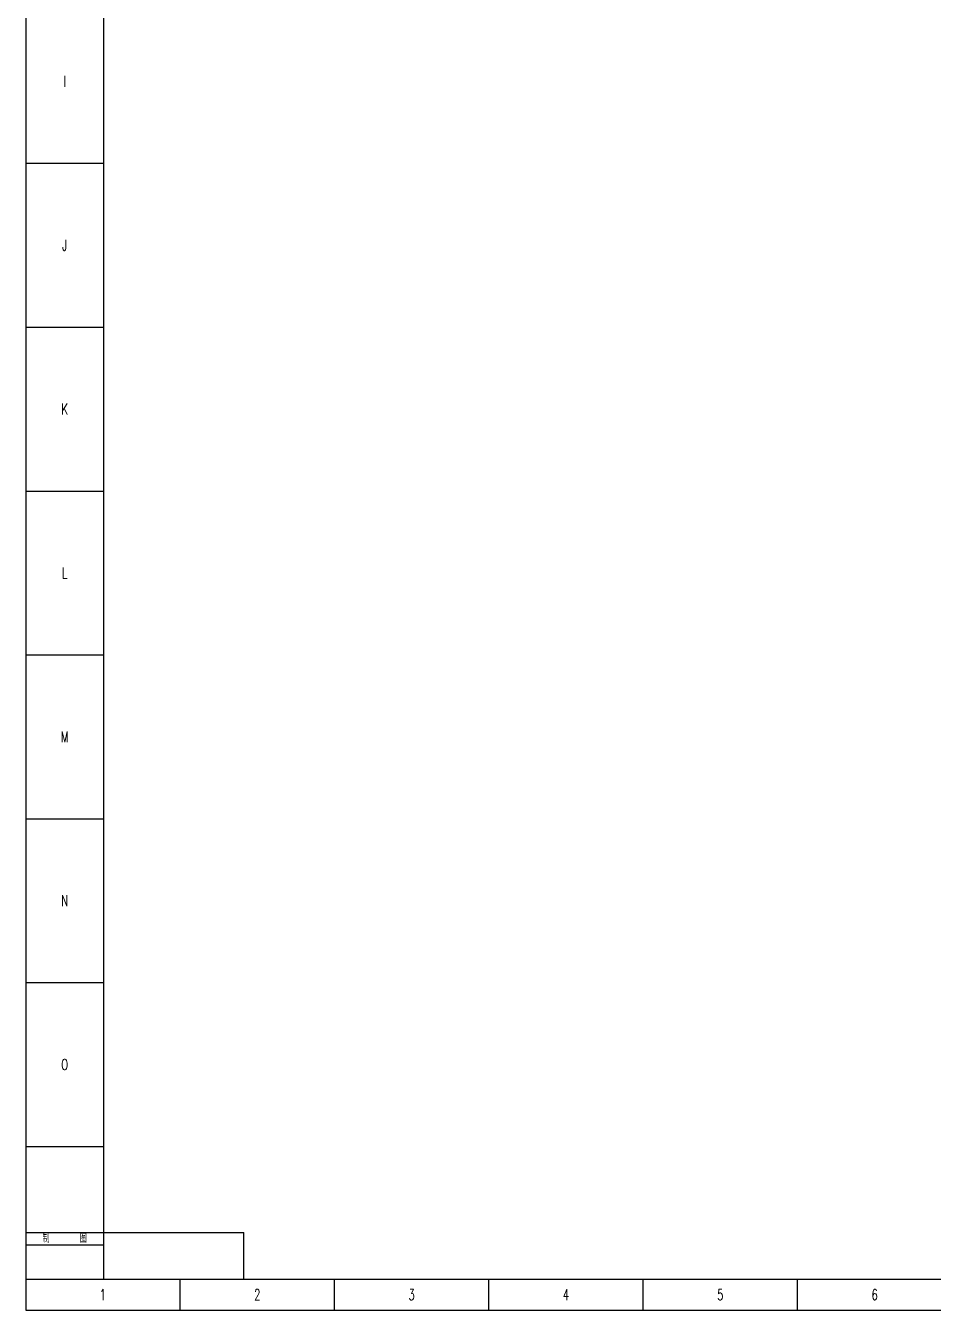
# Model space of a CAD drawing. Header units: millimetres. Extents: x 0 to 594, y 0 to 841.
# Drawn here: x 0 to 291.1, y 0 to 412.1 of the extents above; entities that cross this region are included whole.
import ezdxf
from ezdxf.enums import TextEntityAlignment as Align

# ---------------------------------------------------------------- set-up
doc = ezdxf.new("R2010")
doc.units = ezdxf.units.MM
doc.layers.add('PDM_Title', color=7, linetype='Continuous')
doc.styles.add('HZ', font='TXT.SHX', dxfattribs={"width": 0.667, "bigfont": 'HZTXT.SHX'})

# ---------------------------------------------------------------- blocks, each defined once
blk = doc.blocks.new('FitPDM_DWGFrame')
at = {"layer": 'PDM_Title', "color": 2}
for p, q in [((0, 841), (0, 0)), ((0, 367.9375), (25, 367.9375)), ((0, 315.375), (25, 315.375)), ((0, 262.8125), (25, 262.8125)), ((0, 210.25), (25, 210.25)), ((0, 157.6875), (25, 157.6875)), ((0, 105.125), (25, 105.125)), ((0, 52.5625), (25, 52.5625)), ((0, 25), (25, 25)), ((0, 21), (25, 21)), ((0, 10), (25, 10)), ((49.5, 0), (49.5, 10)), ((99, 0), (99, 10)), ((148.5, 0), (148.5, 10)), ((198, 0), (198, 10)), ((247.5, 0), (247.5, 10)), ((0, 0), (594, 0))]:
    blk.add_line(p, q, dxfattribs=at)
at = {"layer": 'PDM_Title', "color": 0}
for p, q in [((25, 831), (25, 10)), ((25, 25), (70, 25)), ((70, 10), (70, 25)), ((25, 10), (584, 10))]:
    blk.add_line(p, q, dxfattribs=at)
at = {"layer": 'PDM_Title', "color": 2, "style": 'HZ', "width": 0.667}
for s, height, p in [('I', 3.5, (12.5, 394.2188)), ('J', 3.5, (12.5, 341.6562)), ('K', 3.5, (12.5, 289.0938)), ('L', 3.5, (12.5, 236.5312)), ('M', 3.5, (12.5, 183.9688)), ('N', 3.5, (12.5, 131.4062)), ('O', 3.5, (12.5, 78.8438)), ('制      图', 2.5, (12.5, 23)), ('1', 3.5, (24.75, 5)), ('2', 3.5, (74.25, 5)), ('3', 3.5, (123.75, 5)), ('4', 3.5, (173.25, 5)), ('5', 3.5, (222.75, 5)), ('6', 3.5, (272.25, 5))]:
    blk.add_text(s, height=height, dxfattribs=at).set_placement(p, align=Align.MIDDLE_CENTER)

msp = doc.modelspace()

# ---------------------------------------------------------------- block references
at = {"layer": 'PDM_Title'}
msp.add_blockref('FitPDM_DWGFrame', (0, 0), dxfattribs=at)

doc.saveas('drawing.dxf')
